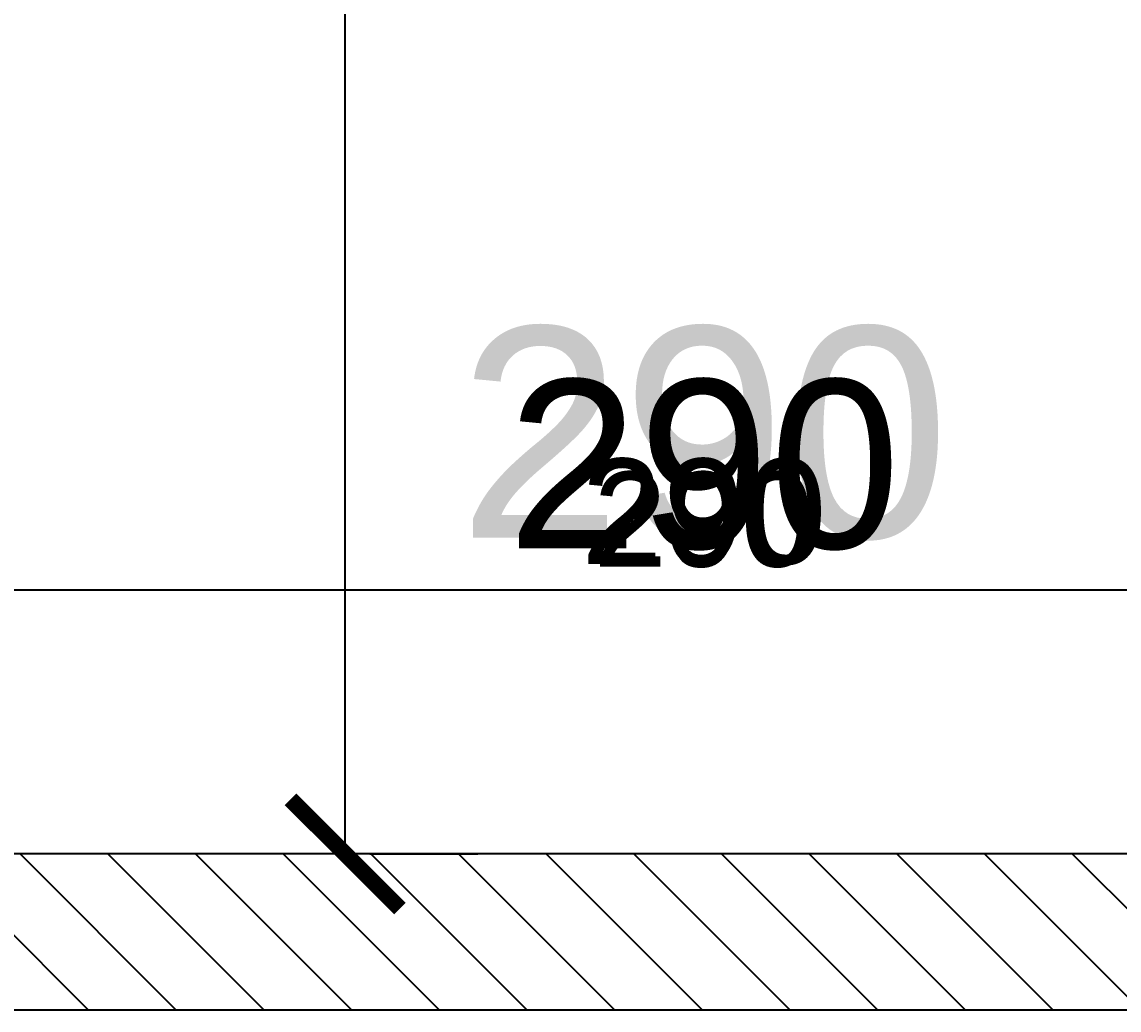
# Model space of a CAD drawing. Header units: millimetres. Extents: x -26398 to 135532, y -376633 to 43268.
# Drawn here: x 42737.7 to 42878.2, y -147980.2 to -147853.6 of the extents above; entities that cross this region are included whole.
import ezdxf

# ---------------------------------------------------------------- set-up
doc = ezdxf.new("R2010")
doc.units = ezdxf.units.MM
for name, color, linetype in [('DIM', 7, 'Continuous'), ('DIM @ 10', 7, 'Continuous'), ('DIM @ 4.5', 7, 'Continuous'), ('DIM @ 5', 7, 'Continuous'), ('DIM @ 8', 7, 'Continuous'), ('TƯỜNG', 52, 'Continuous')]:
    doc.layers.add(name, color=color, linetype=linetype)
doc.styles.get("Standard").update_dxf_attribs({"font": 'arial.ttf'})
doc.dimstyles.new('SCALE dimmatbang', dxfattribs={"dimscale": 70, "dimtxt": 2.7, "dimasz": 1.4, "dimexe": 1.7, "dimexo": 0.7, "dimtad": 1, "dimtoh": 1, "dimdec": 1, "dimtxsty": 'Standard', "dimblk": 'ARCHTICK', "dimcen": 2.5, "dimclrd": 1, "dimclre": 256, "dimadec": 0, "dimazin": 0, "dimtfac": 1, "dimtdec": 1, "dimtmove": 0, "dimatfit": 3, "dimfxl": 1, "dimarcsym": 0})

# ---------------------------------------------------------------- blocks, each defined once
blk = doc.blocks.new('_ArchTick')
at = {"color": 0, "linetype": 'ByBlock', "const_width": 0.15}
blk.add_lwpolyline([(-0.5, -0.5), (0.5, 0.5)], dxfattribs=at)
blk = doc.blocks.new('*D6243')
at = {"layer": 'DEFPOINTS', "color": 0, "transparency": 16777216}
for p in [(42680, -147926.4), (42680, -147926.4), (42970, -147926.4)]:
    blk.add_point(p, dxfattribs=at)
at = {"layer": 'DIM', "lineweight": -2, "transparency": 16777216}
for p, q in [((42680, -147923.25), (42680, -147918.75)), ((42970, -147923.25), (42970, -147918.75))]:
    blk.add_line(p, q, dxfattribs=at)
at = {"layer": 'DIM', "color": 1, "lineweight": -2, "transparency": 16777216}
blk.add_line((42970, -147926.4), (42680, -147926.4), dxfattribs=at)
at = {"layer": 'DIM', "color": 1, "lineweight": -2, "transparency": 16777216, "xscale": 6.3, "yscale": 6.3, "zscale": 6.3, "rotation": 180}
blk.add_blockref('_ArchTick', (42680, -147926.4), dxfattribs=at)
at = {"layer": 'DIM', "color": 1, "lineweight": -2, "transparency": 16777216, "xscale": 6.3, "yscale": 6.3, "zscale": 6.3}
blk.add_blockref('_ArchTick', (42970, -147926.4), dxfattribs=at)
at = {"layer": 'DIM', "color": 0, "transparency": 16777216, "insert": (42825, -147917.39), "char_height": 12.15, "attachment_point": 5}
blk.add_mtext('290', dxfattribs=at)
blk = doc.blocks.new('*D6244')
at = {"layer": 'DEFPOINTS', "color": 0, "transparency": 16777216}
for p in [(42680, -147926.4), (42680, -147926.4), (42970, -147926.4)]:
    blk.add_point(p, dxfattribs=at)
at = {"layer": 'DIM', "lineweight": -2, "transparency": 16777216}
for p, q in [((42680, -147919.4), (42680, -147909.4)), ((42970, -147919.4), (42970, -147909.4))]:
    blk.add_line(p, q, dxfattribs=at)
at = {"layer": 'DIM', "color": 1, "lineweight": -2, "transparency": 16777216}
blk.add_line((42970, -147926.4), (42680, -147926.4), dxfattribs=at)
at = {"layer": 'DIM', "color": 1, "lineweight": -2, "transparency": 16777216, "xscale": 14, "yscale": 14, "zscale": 14, "rotation": 180}
blk.add_blockref('_ArchTick', (42680, -147926.4), dxfattribs=at)
at = {"layer": 'DIM', "color": 1, "lineweight": -2, "transparency": 16777216, "xscale": 14, "yscale": 14, "zscale": 14}
blk.add_blockref('_ArchTick', (42970, -147926.4), dxfattribs=at)
at = {"layer": 'DIM', "color": 0, "transparency": 16777216, "insert": (42825, -147906.37), "char_height": 27, "attachment_point": 5}
blk.add_mtext('290', dxfattribs=at)
blk = doc.blocks.new('*D6245')
at = {"layer": 'DEFPOINTS', "color": 0, "transparency": 16777216}
for p in [(42680, -147926.4), (42680, -147926.4), (42970, -147926.4)]:
    blk.add_point(p, dxfattribs=at)
at = {"layer": 'DIM', "lineweight": -2, "transparency": 16777216}
for p, q in [((42680, -147920.8), (42680, -147912.8)), ((42970, -147920.8), (42970, -147912.8))]:
    blk.add_line(p, q, dxfattribs=at)
at = {"layer": 'DIM', "color": 1, "lineweight": -2, "transparency": 16777216}
blk.add_line((42970, -147926.4), (42680, -147926.4), dxfattribs=at)
at = {"layer": 'DIM', "color": 1, "lineweight": -2, "transparency": 16777216, "xscale": 11.2, "yscale": 11.2, "zscale": 11.2, "rotation": 180}
blk.add_blockref('_ArchTick', (42680, -147926.4), dxfattribs=at)
at = {"layer": 'DIM', "color": 1, "lineweight": -2, "transparency": 16777216, "xscale": 11.2, "yscale": 11.2, "zscale": 11.2}
blk.add_blockref('_ArchTick', (42970, -147926.4), dxfattribs=at)
at = {"layer": 'DIM', "color": 0, "transparency": 16777216, "insert": (42825, -147910.38), "char_height": 21.6, "attachment_point": 5}
blk.add_mtext('290', dxfattribs=at)
blk = doc.blocks.new('*D6246')
at = {"layer": 'DEFPOINTS', "color": 0, "transparency": 16777216}
for p in [(42680, -147926.4), (42680, -147926.4), (42970, -147926.4)]:
    blk.add_point(p, dxfattribs=at)
at = {"layer": 'DIM', "lineweight": -2, "transparency": 16777216}
for p, q in [((42680, -147922.9), (42680, -147917.9)), ((42970, -147922.9), (42970, -147917.9))]:
    blk.add_line(p, q, dxfattribs=at)
at = {"layer": 'DIM', "color": 1, "lineweight": -2, "transparency": 16777216}
blk.add_line((42970, -147926.4), (42680, -147926.4), dxfattribs=at)
at = {"layer": 'DIM', "color": 1, "lineweight": -2, "transparency": 16777216, "xscale": 7, "yscale": 7, "zscale": 7, "rotation": 180}
blk.add_blockref('_ArchTick', (42680, -147926.4), dxfattribs=at)
at = {"layer": 'DIM', "color": 1, "lineweight": -2, "transparency": 16777216, "xscale": 7, "yscale": 7, "zscale": 7}
blk.add_blockref('_ArchTick', (42970, -147926.4), dxfattribs=at)
at = {"layer": 'DIM', "color": 0, "transparency": 16777216, "insert": (42825, -147916.39), "char_height": 13.5, "attachment_point": 5}
blk.add_mtext('290', dxfattribs=at)
blk = doc.blocks.new('*D6248')
at = {"layer": 'DEFPOINTS', "color": 0, "transparency": 16777216}
for p in [(42779.08, -147590.16), (42779.08, -147590.16), (42779.08, -147960.16)]:
    blk.add_point(p, dxfattribs=at)
at = {"layer": 'DIM', "color": 1, "lineweight": -2, "transparency": 16777216}
blk.add_line((42779.08, -147960.16), (42779.08, -147590.16), dxfattribs=at)
at = {"layer": 'DIM', "lineweight": -2, "transparency": 16777216}
for p, q in [((42782.23, -147590.16), (42786.73, -147590.16)), ((42782.23, -147960.16), (42786.73, -147960.16))]:
    blk.add_line(p, q, dxfattribs=at)
at = {"layer": 'DIM', "color": 1, "lineweight": -2, "transparency": 16777216, "xscale": 6.3, "yscale": 6.3, "zscale": 6.3}
for p, rotation in [((42779.08, -147590.16), 90), ((42779.08, -147960.16), 270)]:
    blk.add_blockref('_ArchTick', p, dxfattribs=dict(at, rotation=rotation))
at = {"layer": 'DIM', "color": 0, "transparency": 16777216, "insert": (42770.06, -147775.16), "char_height": 12.15, "attachment_point": 5, "rotation": 90}
blk.add_mtext('370', dxfattribs=at)
blk = doc.blocks.new('*D6249')
at = {"layer": 'DEFPOINTS', "color": 0, "transparency": 16777216}
for p in [(42779.08, -147590.16), (42779.08, -147590.16), (42779.08, -147960.16)]:
    blk.add_point(p, dxfattribs=at)
at = {"layer": 'DIM', "color": 1, "lineweight": -2, "transparency": 16777216}
blk.add_line((42779.08, -147960.16), (42779.08, -147590.16), dxfattribs=at)
at = {"layer": 'DIM', "lineweight": -2, "transparency": 16777216}
for p, q in [((42786.08, -147590.16), (42796.08, -147590.16)), ((42786.08, -147960.16), (42796.08, -147960.16))]:
    blk.add_line(p, q, dxfattribs=at)
at = {"layer": 'DIM', "color": 1, "lineweight": -2, "transparency": 16777216, "xscale": 14, "yscale": 14, "zscale": 14}
for p, rotation in [((42779.08, -147590.16), 90), ((42779.08, -147960.16), 270)]:
    blk.add_blockref('_ArchTick', p, dxfattribs=dict(at, rotation=rotation))
at = {"layer": 'DIM', "color": 0, "transparency": 16777216, "insert": (42759.03, -147775.16), "char_height": 27, "attachment_point": 5, "rotation": 90}
blk.add_mtext('370', dxfattribs=at)
blk = doc.blocks.new('*D6250')
at = {"layer": 'DEFPOINTS', "color": 0, "transparency": 16777216}
for p in [(42779.08, -147590.16), (42779.08, -147590.16), (42779.08, -147960.16)]:
    blk.add_point(p, dxfattribs=at)
at = {"layer": 'DIM', "color": 1, "lineweight": -2, "transparency": 16777216}
blk.add_line((42779.08, -147960.16), (42779.08, -147590.16), dxfattribs=at)
at = {"layer": 'DIM', "lineweight": -2, "transparency": 16777216}
for p, q in [((42784.68, -147590.16), (42792.68, -147590.16)), ((42784.68, -147960.16), (42792.68, -147960.16))]:
    blk.add_line(p, q, dxfattribs=at)
at = {"layer": 'DIM', "color": 1, "lineweight": -2, "transparency": 16777216, "xscale": 11.2, "yscale": 11.2, "zscale": 11.2}
for p, rotation in [((42779.08, -147590.16), 90), ((42779.08, -147960.16), 270)]:
    blk.add_blockref('_ArchTick', p, dxfattribs=dict(at, rotation=rotation))
at = {"layer": 'DIM', "color": 0, "transparency": 16777216, "insert": (42763.04, -147775.16), "char_height": 21.6, "attachment_point": 5, "rotation": 90}
blk.add_mtext('370', dxfattribs=at)
blk = doc.blocks.new('*D6251')
at = {"layer": 'DEFPOINTS', "color": 0, "transparency": 16777216}
for p in [(42779.08, -147590.16), (42779.08, -147590.16), (42779.08, -147960.16)]:
    blk.add_point(p, dxfattribs=at)
at = {"layer": 'DIM', "color": 1, "lineweight": -2, "transparency": 16777216}
blk.add_line((42779.08, -147960.16), (42779.08, -147590.16), dxfattribs=at)
at = {"layer": 'DIM', "lineweight": -2, "transparency": 16777216}
for p, q in [((42782.58, -147590.16), (42787.58, -147590.16)), ((42782.58, -147960.16), (42787.58, -147960.16))]:
    blk.add_line(p, q, dxfattribs=at)
at = {"layer": 'DIM', "color": 1, "lineweight": -2, "transparency": 16777216, "xscale": 7, "yscale": 7, "zscale": 7}
for p, rotation in [((42779.08, -147590.16), 90), ((42779.08, -147960.16), 270)]:
    blk.add_blockref('_ArchTick', p, dxfattribs=dict(at, rotation=rotation))
at = {"layer": 'DIM', "color": 0, "transparency": 16777216, "insert": (42769.06, -147775.16), "char_height": 13.5, "attachment_point": 5, "rotation": 90}
blk.add_mtext('370', dxfattribs=at)
blk = doc.blocks.new('*U8950')
at = {"layer": 'DIM @ 10'}
dim = blk.add_linear_dim(base=(42680, -147926.4), p1=(42970, -147926.4), p2=(42680, -147926.4), angle=180, dimstyle='SCALE dimmatbang', override={"dimscale": 10, "dimtix": 0, "dimtofl": 1, "dimtmove": 0, "dimatfit": 3}, dxfattribs=at)
dim.commit()
dim.dimension.update_dxf_attribs({"geometry": '*D6244', "text_midpoint": (42825, -147906.37)})
at = {"layer": 'DIM @ 4.5'}
dim = blk.add_linear_dim(base=(42680, -147926.4), p1=(42970, -147926.4), p2=(42680, -147926.4), angle=180, dimstyle='SCALE dimmatbang', override={"dimscale": 4.5, "dimtix": 0, "dimtofl": 1, "dimtmove": 0, "dimatfit": 3}, dxfattribs=at)
dim.commit()
dim.dimension.update_dxf_attribs({"geometry": '*D6243', "text_midpoint": (42825, -147917.39)})
at = {"layer": 'DIM @ 5'}
dim = blk.add_linear_dim(base=(42680, -147926.4), p1=(42970, -147926.4), p2=(42680, -147926.4), angle=180, dimstyle='SCALE dimmatbang', override={"dimscale": 5, "dimtix": 0, "dimtofl": 1, "dimtmove": 0, "dimatfit": 3}, dxfattribs=at)
dim.commit()
dim.dimension.update_dxf_attribs({"geometry": '*D6246', "text_midpoint": (42825, -147916.39)})
at = {"layer": 'DIM @ 8'}
dim = blk.add_linear_dim(base=(42680, -147926.4), p1=(42970, -147926.4), p2=(42680, -147926.4), angle=180, dimstyle='SCALE dimmatbang', override={"dimscale": 8, "dimtix": 0, "dimtofl": 1, "dimtmove": 0, "dimatfit": 3}, dxfattribs=at)
dim.commit()
dim.dimension.update_dxf_attribs({"geometry": '*D6245', "text_midpoint": (42825, -147910.38)})
blk = doc.blocks.new('*U8951')
at = {"layer": 'DIM @ 10'}
dim = blk.add_linear_dim(base=(42779.08, -147590.16), p1=(42779.08, -147960.16), p2=(42779.08, -147590.16), angle=90, dimstyle='SCALE dimmatbang', override={"dimscale": 10, "dimtix": 0, "dimtofl": 1, "dimtmove": 0, "dimatfit": 3}, dxfattribs=at)
dim.commit()
dim.dimension.update_dxf_attribs({"geometry": '*D6249', "text_midpoint": (42759.03, -147775.16)})
at = {"layer": 'DIM @ 4.5'}
dim = blk.add_linear_dim(base=(42779.08, -147590.16), p1=(42779.08, -147960.16), p2=(42779.08, -147590.16), angle=90, dimstyle='SCALE dimmatbang', override={"dimscale": 4.5, "dimtix": 0, "dimtofl": 1, "dimtmove": 0, "dimatfit": 3}, dxfattribs=at)
dim.commit()
dim.dimension.update_dxf_attribs({"geometry": '*D6248', "text_midpoint": (42770.06, -147775.16)})
at = {"layer": 'DIM @ 5'}
dim = blk.add_linear_dim(base=(42779.08, -147590.16), p1=(42779.08, -147960.16), p2=(42779.08, -147590.16), angle=90, dimstyle='SCALE dimmatbang', override={"dimscale": 5, "dimtix": 0, "dimtofl": 1, "dimtmove": 0, "dimatfit": 3}, dxfattribs=at)
dim.commit()
dim.dimension.update_dxf_attribs({"geometry": '*D6251', "text_midpoint": (42769.06, -147775.16)})
at = {"layer": 'DIM @ 8'}
dim = blk.add_linear_dim(base=(42779.08, -147590.16), p1=(42779.08, -147960.16), p2=(42779.08, -147590.16), angle=90, dimstyle='SCALE dimmatbang', override={"dimscale": 8, "dimtix": 0, "dimtofl": 1, "dimtmove": 0, "dimatfit": 3}, dxfattribs=at)
dim.commit()
dim.dimension.update_dxf_attribs({"geometry": '*D6250', "text_midpoint": (42763.04, -147775.16)})

msp = doc.modelspace()

# ---------------------------------------------------------------- hatches: boundary and pattern name
at = {"layer": 'TƯỜNG'}
h = msp.add_hatch(dxfattribs=at)
h.set_pattern_fill('ANSI31', color=256, scale=2.5, angle=90)
h.set_pattern_definition([(135, (39708.225, -158367.638), (-5.61266, -5.61266), [])])
h.paths.add_polyline_path([(42075, -147580.16), (42075, -147960.16), (42085, -147960.16), (42085, -147590.16), (42670, -147590.16), (42670, -147960.16), (42680, -147960.16), (42680, -147590.16), (42970, -147590.16), (42970, -147960.16), (42980, -147960.16), (42980, -147590.16), (43270, -147590.16), (43270, -147960.16), (43280, -147960.16), (43280, -147590.16), (44065, -147590.16), (44065, -147960.16), (44075, -147960.16), (44075, -147590.16), (44655, -147590.16), (44655, -147580.16), (44075, -147580.16), (42675, -147580.16)], flags=17)
h.paths.add_polyline_path([(42685, -147370.16), (42685, -147000.16), (42675, -147000.16), (42675, -147370.16), (42085, -147370.16), (42085, -147000.16), (42075, -147000.16), (42075, -147380.16), (42675, -147380.16), (43675, -147380.16), (44655, -147380.16), (44655, -147370.16), (43685, -147370.16), (43685, -147000.16), (43675, -147000.16), (43675, -147370.16)], flags=17)
h.paths.add_polyline_path([(41795, -147960.16), (41795, -147980.16), (44675, -147980.16), (44675, -146980.16), (41775, -146980.16), (41775, -147960.16), (41795, -147960.16), (41795, -147000.16), (44655, -147000.16), (44655, -147960.16)])
h.paths.add_polyline_path([(41775, -147960.16), (41775, -147980.16), (41795, -147980.16), (41795, -147960.16)], flags=17)

# ---------------------------------------------------------------- linework, layer by layer
for p, q in [((44655, -147960.16), (41775, -147960.16)), ((44675, -147980.16), (41775, -147980.16))]:
    msp.add_line(p, q, dxfattribs=at)
msp.add_lwpolyline([(41775, -147980.16), (41775, -146980.16), (44675, -146980.16), (44675, -147980.16)], close=True, dxfattribs=at)

# ---------------------------------------------------------------- block references
at = {"layer": 'DIM'}
for name in ['*U8951', '*U8950']:
    msp.add_blockref(name, (0, 0), dxfattribs=at)

doc.saveas('drawing.dxf')
